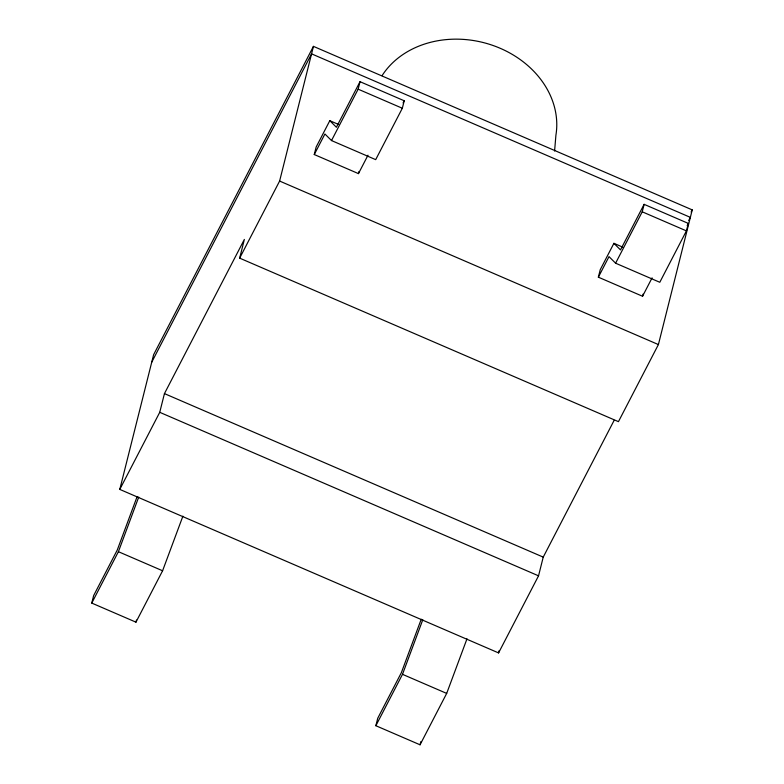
<?xml version="1.0" encoding="UTF-8"?>
<svg xmlns="http://www.w3.org/2000/svg" width="784" height="784" viewBox="0 0 784 784"><rect width="100%" height="100%" fill="white"/><g stroke="black" fill="none" stroke-linecap="round" stroke-linejoin="round"><path stroke-width="1.18" d="M554.592 151.028L555.905 135.26A93.374 77.498 14.1 0 0 492.205 45.198A93.374 77.498 14.1 0 0 382.053 75.676M119.785 489.402L153.615 354.711L313.443 46.364L692.233 209.887L658.403 344.568L618.449 421.655L239.659 258.142L244.353 239.434L164.444 393.607L159.74 412.315L119.785 489.402L498.575 652.915L538.539 575.828L543.234 557.12L614.146 420.322M182.897 516.176L162.592 570.772L135.955 622.163L91.767 603.082L93.639 595.605L117.267 550.025L137.141 496.566M135.955 622.163L136.494 620.026M239.659 258.142L279.614 181.055L313.443 46.364M367.99 155.222L358.455 173.617L314.266 154.536L316.138 147.059L329.809 120.677L338.649 124.499M331.505 140.561L358.141 89.17L360.023 81.683L404.211 100.764L402.329 108.251L375.693 159.642L331.505 140.561L324.919 133.986L314.266 154.536M358.455 173.617L358.994 171.48M466.99 638.813L446.684 693.409L420.048 744.8L375.859 725.719L377.741 718.242L401.359 672.672L421.243 619.203M420.048 744.8L420.861 741.595M498.575 652.915L499.173 650.563M652.082 277.859L642.547 296.254L598.359 277.183L600.24 269.696L613.911 243.324L622.751 247.136M615.597 263.199L642.233 211.807L644.115 204.33L688.303 223.401L686.431 230.888L659.795 282.279L615.597 263.199L609.011 256.623L598.359 277.183M642.547 296.254L643.086 294.118M91.767 603.082L118.404 551.691L138.709 497.095M375.859 725.719L402.496 674.328L422.801 619.732M151.733 362.198L311.562 53.851L690.361 217.364L688.666 220.618M360.023 81.683L336.395 127.263L329.809 120.677M403.084 102.939L404.211 100.764M644.115 204.33L620.497 249.9L613.911 243.324M691.116 212.052L692.233 209.887M687.186 225.576L688.303 223.401M358.141 89.17L402.329 108.251M642.233 211.807L686.431 230.888M279.614 181.055L658.403 344.568M164.444 393.607L543.234 557.12M159.74 412.315L538.539 575.828M118.404 551.691L162.592 570.772M402.496 674.328L446.684 693.409"/></g></svg>
